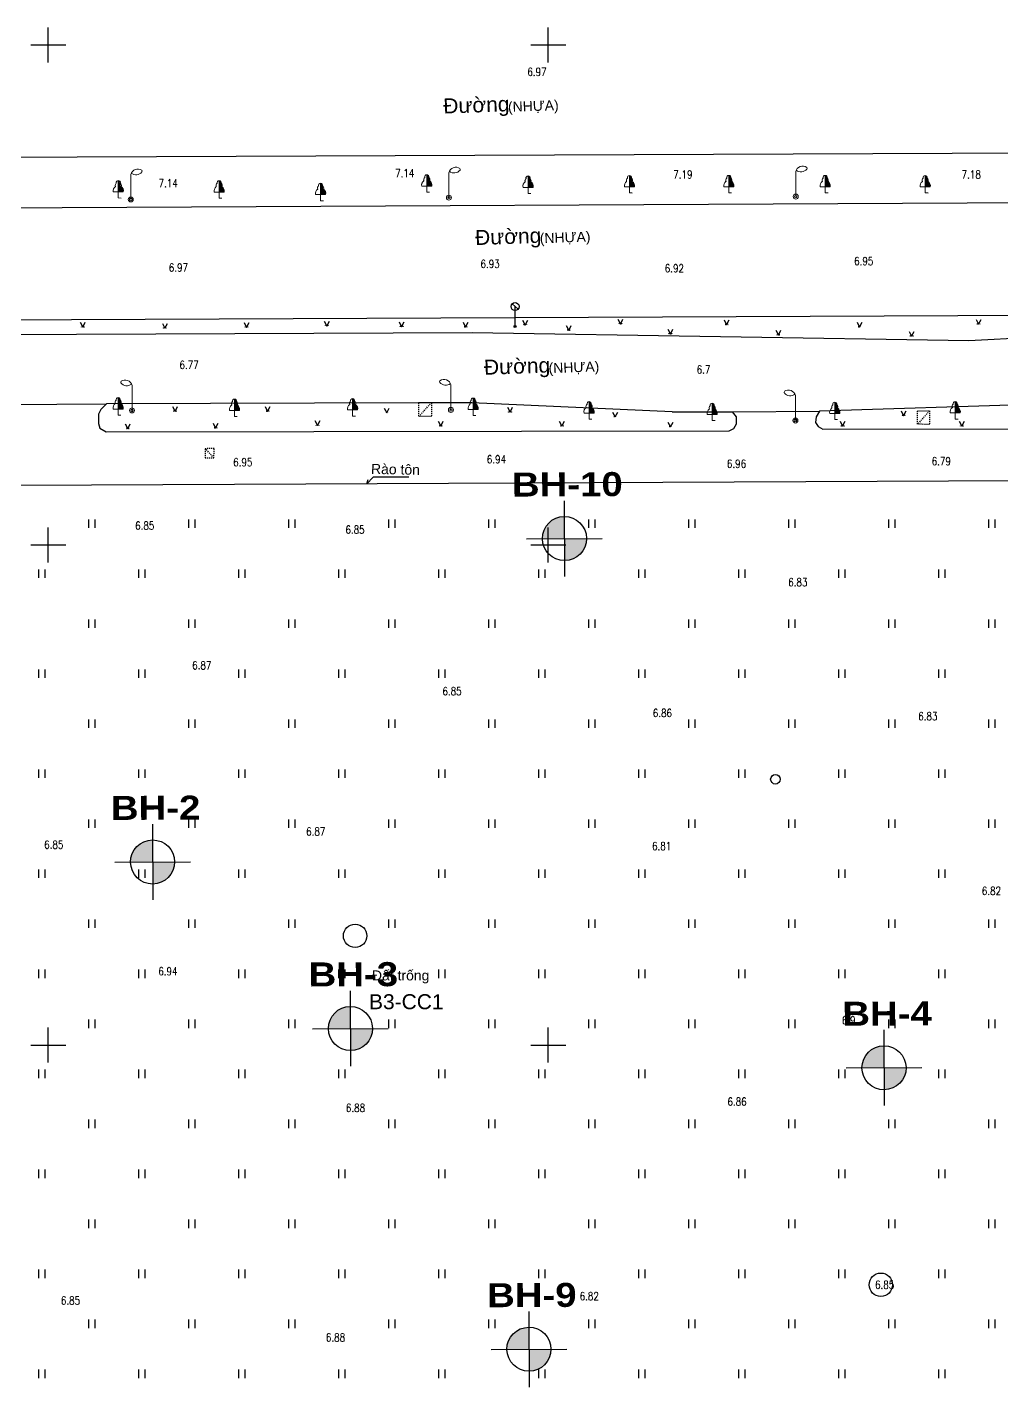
# Model space of a CAD drawing. Header units: millimetres. Extents: x 581430 to 583682, y 2329840 to 2330113.
# Drawn here: x 583435.6 to 583533, y 2329964.9 to 2330101.7 of the extents above; entities that cross this region are included whole.
import ezdxf
from ezdxf.enums import TextEntityAlignment as Align
from ezdxf.xclip import XClip

# ---------------------------------------------------------------- set-up
doc = ezdxf.new("R2010")
doc.units = ezdxf.units.MM
doc.header["$LTSCALE"] = 0.001
doc.header["$MEASUREMENT"] = 0
doc.header["$XCLIPFRAME"] = 0
doc.linetypes.add('NETNHA500', pattern=[0.75, 0.5, -0.25])
for name, color, linetype in [('CHUGIAI', 250, 'Continuous'), ('Existing map', 250, 'Continuous'), ('Red line', 1, 'Continuous'), ('TOA DO', 7, 'Continuous'), ('새 블$0$_A-DIM', 7, 'Continuous'), ('새 블$0$boring point', 2, 'Continuous')]:
    doc.layers.add(name, color=color, linetype=linetype)
doc.layers.add('KYHIEU', color=250, linetype='Continuous', lineweight=0)
doc.styles.add('CHU', font='', dxfattribs={"height": 1.5})
doc.styles.add('CLD', font='', dxfattribs={"height": 1})
doc.styles.add('DC', font='romans.shx', dxfattribs={"width": 0.8, "height": 0.8})
doc.styles.add('새 블$0$arial black', font='')
doc.styles.get('CHU').set_extended_font_data('.VnArial')
doc.styles.get('CLD').set_extended_font_data('.VnArialH')
doc.styles.get('새 블$0$arial black').set_extended_font_data('Arial Black')

# ---------------------------------------------------------------- blocks, each defined once
blk = doc.blocks.new('CAYLR')
at = {"layer": 'KYHIEU'}
for points in [[(0, 1.75, 0.497303), (-0.198201, 1.488681, 0.339551), (-0.284941, 1.163565, 0.289175), (-0.5, 0.602359)], [(0, 1.75, -0.497303), (0.198201, 1.488681, -0.339551), (0.284941, 1.163565, -0.289175), (0.5, 0.602359)]]:
    blk.add_lwpolyline(points, format="xyb", dxfattribs=at)
for points in [[(0, 0), (0, 1.75)], [(0.1, 0.602359), (0.1, 1.724173)], [(0.2, 0.602359), (0.2, 1.487287)], [(-0.5, 0.602359), (0.5, 0.602359)], [(0, 0), (0.280275, -0.001587)], [(0.3, 0.602359), (0.3, 1.151908)], [(0.4, 0.602359), (0.4, 1.04811)], [(0.5, 0.602359), (0.5, 0.822811)]]:
    blk.add_lwpolyline(points, dxfattribs=at)
blk = doc.blocks.new('DEN-P')
at = {"layer": 'KYHIEU'}
for points in [[(1.1, 2.92, 0.523652), (0, 2.5, 0.549376)], [(0.05, 2.64, 0.420531), (1.11, 2.75, 0.572241)]]:
    blk.add_lwpolyline(points, format="xyb", dxfattribs=at)
blk.add_lwpolyline([(0, 0), (0, 2.5)], dxfattribs=at)
for radius in [0.25, 0.125]:
    blk.add_circle((0, 0), radius, dxfattribs=at)
blk.add_arc((0.95, 2.82), 0.178, 338.0896, 33.4085, dxfattribs=at)
blk = doc.blocks.new('DEN-T')
at = {"layer": 'KYHIEU'}
for points in [[(-0.05, 2.64, -0.420531), (-1.11, 2.75, -0.572241)], [(-1.1, 2.92, -0.523652), (0, 2.5, -0.549376)]]:
    blk.add_lwpolyline(points, format="xyb", dxfattribs=at)
blk.add_lwpolyline([(0, 0), (0, 2.5)], dxfattribs=at)
for radius in [0.25, 0.125]:
    blk.add_circle((0, 0), radius, dxfattribs=at)
blk.add_arc((-0.95, 2.82), 0.178, 146.5915, 201.9104, dxfattribs=at)
blk = doc.blocks.new('BB')
at = {"layer": 'CHUGIAI'}
for p, q in [((-0.29, 2.28), (0.31, 1.75)), ((0, 0), (0, 2))]:
    blk.add_line(p, q, dxfattribs=at)
for centre, radius in [((0, 2), 0.4), ((0, 0), 0.1)]:
    blk.add_circle(centre, radius, dxfattribs=at)
blk = doc.blocks.new('CAYLR-flat-30')
at = {"layer": 'KYHIEU'}
for points in [[(0, 1.75, 0.497303), (-0.2, 1.49, 0.339551), (-0.28, 1.16, 0.289175), (-0.5, 0.6)], [(0, 1.75, -0.497303), (0.2, 1.49, -0.339551), (0.28, 1.16, -0.289175), (0.5, 0.6)]]:
    blk.add_lwpolyline(points, format="xyb", dxfattribs=at)
for points in [[(0, 0), (0, 1.75)], [(0.1, 0.6), (0.1, 1.72)], [(0.2, 0.6), (0.2, 1.49)], [(-0.5, 0.6), (0.5, 0.6)], [(0, 0), (0.28, 0)], [(0.3, 0.6), (0.3, 1.15)], [(0.4, 0.6), (0.4, 1.05)], [(0.5, 0.6), (0.5, 0.82)]]:
    blk.add_lwpolyline(points, dxfattribs=at)
blk = doc.blocks.new('CAYLR-flat-31')
at = {"layer": 'KYHIEU'}
for points in [[(0, 1.75, 0.497303), (-0.2, 1.49, 0.339551), (-0.28, 1.16, 0.289175), (-0.5, 0.6)], [(0, 1.75, -0.497303), (0.2, 1.49, -0.339551), (0.28, 1.16, -0.289175), (0.5, 0.6)]]:
    blk.add_lwpolyline(points, format="xyb", dxfattribs=at)
for points in [[(0, 0), (0, 1.75)], [(0.1, 0.6), (0.1, 1.72)], [(0.2, 0.6), (0.2, 1.49)], [(-0.5, 0.6), (0.5, 0.6)], [(0, 0), (0.28, 0)], [(0.3, 0.6), (0.3, 1.15)], [(0.4, 0.6), (0.4, 1.05)], [(0.5, 0.6), (0.5, 0.82)]]:
    blk.add_lwpolyline(points, dxfattribs=at)
blk = doc.blocks.new('CAYLR-flat-32')
at = {"layer": 'KYHIEU'}
for points in [[(0, 1.75, 0.497303), (-0.2, 1.49, 0.339551), (-0.28, 1.16, 0.289175), (-0.5, 0.6)], [(0, 1.75, -0.497303), (0.2, 1.49, -0.339551), (0.28, 1.16, -0.289175), (0.5, 0.6)]]:
    blk.add_lwpolyline(points, format="xyb", dxfattribs=at)
for points in [[(0, 0), (0, 1.75)], [(0.1, 0.6), (0.1, 1.72)], [(0.2, 0.6), (0.2, 1.49)], [(-0.5, 0.6), (0.5, 0.6)], [(0, 0), (0.28, 0)], [(0.3, 0.6), (0.3, 1.15)], [(0.4, 0.6), (0.4, 1.05)], [(0.5, 0.6), (0.5, 0.82)]]:
    blk.add_lwpolyline(points, dxfattribs=at)
blk = doc.blocks.new('CAYLR-flat-33')
at = {"layer": 'KYHIEU'}
for points in [[(0, 1.75, 0.497303), (-0.2, 1.49, 0.339551), (-0.28, 1.16, 0.289175), (-0.5, 0.6)], [(0, 1.75, -0.497303), (0.2, 1.49, -0.339551), (0.28, 1.16, -0.289175), (0.5, 0.6)]]:
    blk.add_lwpolyline(points, format="xyb", dxfattribs=at)
for points in [[(0, 0), (0, 1.75)], [(0.1, 0.6), (0.1, 1.72)], [(0.2, 0.6), (0.2, 1.49)], [(-0.5, 0.6), (0.5, 0.6)], [(0, 0), (0.28, 0)], [(0.3, 0.6), (0.3, 1.15)], [(0.4, 0.6), (0.4, 1.05)], [(0.5, 0.6), (0.5, 0.82)]]:
    blk.add_lwpolyline(points, dxfattribs=at)
blk = doc.blocks.new('CAYLR-flat-34')
at = {"layer": 'KYHIEU'}
for points in [[(0, 1.75, 0.497303), (-0.2, 1.49, 0.339551), (-0.28, 1.16, 0.289175), (-0.5, 0.6)], [(0, 1.75, -0.497303), (0.2, 1.49, -0.339551), (0.28, 1.16, -0.289175), (0.5, 0.6)]]:
    blk.add_lwpolyline(points, format="xyb", dxfattribs=at)
for points in [[(0, 0), (0, 1.75)], [(0.1, 0.6), (0.1, 1.72)], [(0.2, 0.6), (0.2, 1.49)], [(-0.5, 0.6), (0.5, 0.6)], [(0, 0), (0.28, 0)], [(0.3, 0.6), (0.3, 1.15)], [(0.4, 0.6), (0.4, 1.05)], [(0.5, 0.6), (0.5, 0.82)]]:
    blk.add_lwpolyline(points, dxfattribs=at)
blk = doc.blocks.new('CAYLR-flat-35')
at = {"layer": 'KYHIEU'}
for points in [[(0, 1.75, 0.497303), (-0.2, 1.49, 0.339551), (-0.28, 1.16, 0.289175), (-0.5, 0.6)], [(0, 1.75, -0.497303), (0.2, 1.49, -0.339551), (0.28, 1.16, -0.289175), (0.5, 0.6)]]:
    blk.add_lwpolyline(points, format="xyb", dxfattribs=at)
for points in [[(0, 0), (0, 1.75)], [(0.1, 0.6), (0.1, 1.72)], [(0.2, 0.6), (0.2, 1.49)], [(-0.5, 0.6), (0.5, 0.6)], [(0, 0), (0.28, 0)], [(0.3, 0.6), (0.3, 1.15)], [(0.4, 0.6), (0.4, 1.05)], [(0.5, 0.6), (0.5, 0.82)]]:
    blk.add_lwpolyline(points, dxfattribs=at)
blk = doc.blocks.new('BB-flat-9')
at = {"layer": 'CHUGIAI'}
for p, q in [((-0.29, 2.28), (0.31, 1.75)), ((0, 0), (0, 2))]:
    blk.add_line(p, q, dxfattribs=at)
for centre, radius in [((0, 2), 0.4), ((0, 0), 0.1)]:
    blk.add_circle(centre, radius, dxfattribs=at)
blk = doc.blocks.new('DEN-T-flat-18')
at = {"layer": 'KYHIEU'}
for points in [[(-0.05, 2.64, -0.420531), (-1.11, 2.75, -0.572241)], [(-1.1, 2.92, -0.523652), (0, 2.5, -0.549376)]]:
    blk.add_lwpolyline(points, format="xyb", dxfattribs=at)
blk.add_lwpolyline([(0, 0), (0, 2.5)], dxfattribs=at)
for radius in [0.25, 0.125]:
    blk.add_circle((0, 0), radius, dxfattribs=at)
blk.add_arc((-0.95, 2.82), 0.178, 146.5915, 201.9104, dxfattribs=at)
blk = doc.blocks.new('DEN-T-flat-19')
at = {"layer": 'KYHIEU'}
for points in [[(-0.05, 2.64, -0.420531), (-1.11, 2.75, -0.572241)], [(-1.1, 2.92, -0.523652), (0, 2.5, -0.549376)]]:
    blk.add_lwpolyline(points, format="xyb", dxfattribs=at)
blk.add_lwpolyline([(0, 0), (0, 2.5)], dxfattribs=at)
for radius in [0.25, 0.125]:
    blk.add_circle((0, 0), radius, dxfattribs=at)
blk.add_arc((-0.95, 2.82), 0.178, 146.5915, 201.9104, dxfattribs=at)
blk = doc.blocks.new('DEN-T-flat-20')
at = {"layer": 'KYHIEU'}
for points in [[(-0.05, 2.64, -0.420531), (-1.11, 2.75, -0.572241)], [(-1.1, 2.92, -0.523652), (0, 2.5, -0.549376)]]:
    blk.add_lwpolyline(points, format="xyb", dxfattribs=at)
blk.add_lwpolyline([(0, 0), (0, 2.5)], dxfattribs=at)
for radius in [0.25, 0.125]:
    blk.add_circle((0, 0), radius, dxfattribs=at)
blk.add_arc((-0.95, 2.82), 0.178, 146.5915, 201.9104, dxfattribs=at)
blk = doc.blocks.new('DEN-P-flat-34')
at = {"layer": 'KYHIEU'}
for points in [[(1.1, 2.92, 0.523652), (0, 2.5, 0.549376)], [(0.05, 2.64, 0.420531), (1.11, 2.75, 0.572241)]]:
    blk.add_lwpolyline(points, format="xyb", dxfattribs=at)
blk.add_lwpolyline([(0, 0), (0, 2.5)], dxfattribs=at)
for radius in [0.25, 0.125]:
    blk.add_circle((0, 0), radius, dxfattribs=at)
blk.add_arc((0.95, 2.82), 0.178, 338.0896, 33.4085, dxfattribs=at)
blk = doc.blocks.new('DEN-P-flat-35')
at = {"layer": 'KYHIEU'}
for points in [[(1.1, 2.92, 0.523652), (0, 2.5, 0.549376)], [(0.05, 2.64, 0.420531), (1.11, 2.75, 0.572241)]]:
    blk.add_lwpolyline(points, format="xyb", dxfattribs=at)
blk.add_lwpolyline([(0, 0), (0, 2.5)], dxfattribs=at)
for radius in [0.25, 0.125]:
    blk.add_circle((0, 0), radius, dxfattribs=at)
blk.add_arc((0.95, 2.82), 0.178, 338.0896, 33.4085, dxfattribs=at)
blk = doc.blocks.new('DEN-P-flat-36')
at = {"layer": 'KYHIEU'}
for points in [[(1.1, 2.92, 0.523652), (0, 2.5, 0.549376)], [(0.05, 2.64, 0.420531), (1.11, 2.75, 0.572241)]]:
    blk.add_lwpolyline(points, format="xyb", dxfattribs=at)
blk.add_lwpolyline([(0, 0), (0, 2.5)], dxfattribs=at)
for radius in [0.25, 0.125]:
    blk.add_circle((0, 0), radius, dxfattribs=at)
blk.add_arc((0.95, 2.82), 0.178, 338.0896, 33.4085, dxfattribs=at)
blk = doc.blocks.new('Existing map')
at = {"layer": 'Existing map'}
h = blk.add_hatch(color=256, dxfattribs=at)
h.paths.add_polyline_path([(-191.37, -15.65, 1), (-191.4, -15.65, 1)])
h.paths.add_polyline_path([(-191.63, -15.65, 1), (-191.65, -15.65, 1)])
h = blk.add_hatch(color=256, dxfattribs=at)
h.paths.add_polyline_path([(-183.16, -15.75, 1), (-183.18, -15.75, 1)])
h.paths.add_polyline_path([(-183.42, -15.75, 1), (-183.44, -15.75, 1)])
h = blk.add_hatch(color=256, dxfattribs=at)
h.paths.add_polyline_path([(-175, -15.67, 1), (-175.02, -15.67, 1)])
h.paths.add_polyline_path([(-175.26, -15.67, 1), (-175.28, -15.67, 1)])
h = blk.add_hatch(color=256, dxfattribs=at)
h.paths.add_polyline_path([(-166.97, -15.53, 1), (-166.99, -15.53, 1)])
h.paths.add_polyline_path([(-167.22, -15.53, 1), (-167.25, -15.53, 1)])
h = blk.add_hatch(color=256, dxfattribs=at)
h.paths.add_polyline_path([(-159.49, -15.6, 1), (-159.51, -15.6, 1)])
h.paths.add_polyline_path([(-159.75, -15.6, 1), (-159.77, -15.6, 1)])
h = blk.add_hatch(color=256, dxfattribs=at)
h.paths.add_polyline_path([(-153.09, -15.64, 1), (-153.11, -15.64, 1)])
h.paths.add_polyline_path([(-153.34, -15.64, 1), (-153.37, -15.64, 1)])
h = blk.add_hatch(color=256, dxfattribs=at)
h.paths.add_polyline_path([(-147.13, -15.43, 1), (-147.15, -15.43, 1)])
h.paths.add_polyline_path([(-147.39, -15.43, 1), (-147.41, -15.43, 1)])
h = blk.add_hatch(color=256, dxfattribs=at)
h.paths.add_polyline_path([(-142.78, -15.98, 1), (-142.8, -15.98, 1)])
h.paths.add_polyline_path([(-143.04, -15.98, 1), (-143.06, -15.98, 1)])
h = blk.add_hatch(color=256, dxfattribs=at)
h.paths.add_polyline_path([(-137.61, -15.33, 1), (-137.64, -15.33, 1)])
h.paths.add_polyline_path([(-137.87, -15.33, 1), (-137.89, -15.33, 1)])
h = blk.add_hatch(color=256, dxfattribs=at)
h.paths.add_polyline_path([(-132.62, -16.33, 1), (-132.64, -16.33, 1)])
h.paths.add_polyline_path([(-132.88, -16.33, 1), (-132.9, -16.33, 1)])
h = blk.add_hatch(color=256, dxfattribs=at)
h.paths.add_polyline_path([(-126.99, -15.41, 1), (-127.01, -15.41, 1)])
h.paths.add_polyline_path([(-127.25, -15.41, 1), (-127.27, -15.41, 1)])
h = blk.add_hatch(color=256, dxfattribs=at)
h.paths.add_polyline_path([(-113.7, -15.64, 1), (-113.72, -15.64, 1)])
h.paths.add_polyline_path([(-113.95, -15.64, 1), (-113.98, -15.64, 1)])
h = blk.add_hatch(color=256, dxfattribs=at)
h.paths.add_polyline_path([(-101.8, -15.36, 1), (-101.82, -15.36, 1)])
h.paths.add_polyline_path([(-102.06, -15.36, 1), (-102.08, -15.36, 1)])
h = blk.add_hatch(color=256, dxfattribs=at)
h.paths.add_polyline_path([(-121.82, -16.44, 1), (-121.84, -16.44, 1)])
h.paths.add_polyline_path([(-122.08, -16.44, 1), (-122.1, -16.44, 1)])
h = blk.add_hatch(color=256, dxfattribs=at)
h.paths.add_polyline_path([(-108.49, -16.56, 1), (-108.51, -16.56, 1)])
h.paths.add_polyline_path([(-108.75, -16.56, 1), (-108.77, -16.56, 1)])
h = blk.add_hatch(color=256, dxfattribs=at)
h.paths.add_polyline_path([(-182.15, -24.08, 1), (-182.17, -24.08, 1)])
h.paths.add_polyline_path([(-182.41, -24.08, 1), (-182.43, -24.08, 1)])
h = blk.add_hatch(color=256, dxfattribs=at)
h.paths.add_polyline_path([(-172.89, -24.08, 1), (-172.92, -24.08, 1)])
h.paths.add_polyline_path([(-173.15, -24.08, 1), (-173.17, -24.08, 1)])
h = blk.add_hatch(color=256, dxfattribs=at)
h.paths.add_polyline_path([(-160.97, -24.21, 1), (-160.99, -24.21, 1)])
h.paths.add_polyline_path([(-161.23, -24.21, 1), (-161.25, -24.21, 1)])
h = blk.add_hatch(color=256, dxfattribs=at)
h.paths.add_polyline_path([(-148.65, -24.15, 1), (-148.67, -24.15, 1)])
h.paths.add_polyline_path([(-148.91, -24.15, 1), (-148.93, -24.15, 1)])
h = blk.add_hatch(color=256, dxfattribs=at)
h.paths.add_polyline_path([(-138.13, -24.61, 1), (-138.15, -24.61, 1)])
h.paths.add_polyline_path([(-138.39, -24.61, 1), (-138.41, -24.61, 1)])
h = blk.add_hatch(color=256, dxfattribs=at)
h.paths.add_polyline_path([(-109.29, -24.5, 1), (-109.31, -24.5, 1)])
h.paths.add_polyline_path([(-109.55, -24.5, 1), (-109.57, -24.5, 1)])
h = blk.add_hatch(color=256, dxfattribs=at)
h.paths.add_polyline_path([(-186.88, -25.81, 1), (-186.9, -25.81, 1)])
h.paths.add_polyline_path([(-187.14, -25.81, 1), (-187.16, -25.81, 1)])
h = blk.add_hatch(color=256, dxfattribs=at)
h.paths.add_polyline_path([(-178.09, -25.74, 1), (-178.11, -25.74, 1)])
h.paths.add_polyline_path([(-178.35, -25.74, 1), (-178.37, -25.74, 1)])
h = blk.add_hatch(color=256, dxfattribs=at)
h.paths.add_polyline_path([(-167.9, -25.48, 1), (-167.92, -25.48, 1)])
h.paths.add_polyline_path([(-168.16, -25.48, 1), (-168.18, -25.48, 1)])
h = blk.add_hatch(color=256, dxfattribs=at)
h.paths.add_polyline_path([(-155.58, -25.54, 1), (-155.6, -25.54, 1)])
h.paths.add_polyline_path([(-155.84, -25.54, 1), (-155.86, -25.54, 1)])
h = blk.add_hatch(color=256, dxfattribs=at)
h.paths.add_polyline_path([(-143.46, -25.54, 1), (-143.48, -25.54, 1)])
h.paths.add_polyline_path([(-143.72, -25.54, 1), (-143.74, -25.54, 1)])
h = blk.add_hatch(color=256, dxfattribs=at)
h.paths.add_polyline_path([(-132.6, -25.61, 1), (-132.62, -25.61, 1)])
h.paths.add_polyline_path([(-132.86, -25.61, 1), (-132.88, -25.61, 1)])
h = blk.add_hatch(color=256, dxfattribs=at)
h.paths.add_polyline_path([(-115.39, -25.55, 1), (-115.42, -25.55, 1)])
h.paths.add_polyline_path([(-115.65, -25.55, 1), (-115.67, -25.55, 1)])
h = blk.add_hatch(color=256, dxfattribs=at)
h.paths.add_polyline_path([(-103.48, -25.55, 1), (-103.5, -25.55, 1)])
h.paths.add_polyline_path([(-103.74, -25.55, 1), (-103.76, -25.55, 1)])
for p, q in [((-194.97, 10.8), (-194.97, 14.3)), ((-144.97, 10.8), (-144.97, 14.3)), ((-196.72, 12.55), (-193.22, 12.55)), ((-146.72, 12.55), (-143.22, 12.55)), ((-49.18, 1.9), (-294.97, 0.91)), ((-294.97, -4.25), (-49.18, -2.98)), ((-259.56, -15.19), (-66.59, -14.34)), ((-147.53, -14.98), (-147.27, -15.46)), ((-147.27, -15.46), (-147.02, -14.98)), ((-138.01, -14.88), (-137.75, -15.36)), ((-137.75, -15.36), (-137.5, -14.88)), ((-127.39, -14.95), (-127.13, -15.44)), ((-127.13, -15.44), (-126.87, -14.95)), ((-102.19, -14.9), (-101.94, -15.39)), ((-101.94, -15.39), (-101.68, -14.9)), ((-152.56, -16.23), (-259.58, -16.74)), ((-191.77, -15.19), (-191.51, -15.68)), ((-191.51, -15.68), (-191.26, -15.19)), ((-183.55, -15.3), (-183.3, -15.78)), ((-183.3, -15.78), (-183.04, -15.3)), ((-175.39, -15.22), (-175.14, -15.7)), ((-175.14, -15.7), (-174.88, -15.22)), ((-167.36, -15.08), (-167.11, -15.56)), ((-167.11, -15.56), (-166.85, -15.08)), ((-159.89, -15.15), (-159.63, -15.63)), ((-159.63, -15.63), (-159.38, -15.15)), ((-153.48, -15.19), (-153.23, -15.67)), ((-153.23, -15.67), (-152.97, -15.19)), ((-102.91, -17.03), (-152.56, -16.23)), ((-143.18, -15.52), (-142.92, -16.01)), ((-142.92, -16.01), (-142.67, -15.52)), ((-133.02, -15.88), (-132.76, -16.36)), ((-132.76, -16.36), (-132.51, -15.88)), ((-122.22, -15.98), (-121.96, -16.47)), ((-121.96, -16.47), (-121.7, -15.98)), ((-114.09, -15.19), (-113.84, -15.67)), ((-113.84, -15.67), (-113.58, -15.19)), ((-108.89, -16.1), (-108.63, -16.59)), ((-108.63, -16.59), (-108.37, -16.1)), ((-83.42, -16.02), (-102.91, -17.03)), ((-157.95, -23.23), (-189.14, -23.34)), ((-156.66, -23.23), (-157.95, -23.23)), ((-152.61, -23.23), (-156.66, -23.23)), ((-132.57, -24.13), (-152.61, -23.23)), ((-83.37, -22.97), (-117.83, -24.09)), ((-199.08, -23.4), (-189.14, -23.34)), ((-189.71, -23.91), (-189.93, -24.37)), ((-189.93, -24.37), (-189.93, -25.31)), ((-189.14, -23.34), (-189.71, -23.91)), ((-182.55, -23.62), (-182.29, -24.11)), ((-182.29, -24.11), (-182.03, -23.62)), ((-173.29, -23.62), (-173.03, -24.11)), ((-173.03, -24.11), (-172.78, -23.62)), ((-161.37, -23.76), (-161.11, -24.24)), ((-161.11, -24.24), (-160.86, -23.76)), ((-149.05, -23.69), (-148.79, -24.18)), ((-148.79, -24.18), (-148.53, -23.69)), ((-138.53, -24.16), (-138.27, -24.64)), ((-138.27, -24.64), (-138.01, -24.16)), ((-132.57, -24.15), (-126.56, -24.13)), ((-126.56, -24.13), (-117.83, -24.09)), ((-126.15, -24.64), (-126.56, -24.13)), ((-117.83, -24.09), (-118.18, -24.65)), ((-109.69, -24.05), (-109.43, -24.53)), ((-109.43, -24.53), (-109.17, -24.05)), ((-189.93, -25.31), (-189.8, -25.77)), ((-189.8, -25.77), (-189.16, -26.15)), ((-187.28, -25.35), (-187.02, -25.84)), ((-187.02, -25.84), (-186.76, -25.35)), ((-178.49, -25.29), (-178.23, -25.77)), ((-178.23, -25.77), (-177.97, -25.29)), ((-168.3, -25.02), (-168.04, -25.51)), ((-168.04, -25.51), (-167.78, -25.02)), ((-155.98, -25.09), (-155.72, -25.57)), ((-155.72, -25.57), (-155.46, -25.09)), ((-143.86, -25.09), (-143.6, -25.57)), ((-143.6, -25.57), (-143.34, -25.09)), ((-133, -25.16), (-132.74, -25.64)), ((-132.74, -25.64), (-132.48, -25.16)), ((-126.88, -26.05), (-126.4, -25.8)), ((-126.4, -25.8), (-126.16, -25.34)), ((-126.4, -25.8), (-126.4, -25.8)), ((-126.16, -25.34), (-126.15, -24.64)), ((-118.18, -24.65), (-118.24, -25.22)), ((-118.24, -25.22), (-117.97, -25.62)), ((-117.97, -25.62), (-117.52, -25.89)), ((-117.52, -25.89), (-68.32, -25.76)), ((-115.79, -25.09), (-115.53, -25.58)), ((-115.53, -25.58), (-115.28, -25.09)), ((-103.88, -25.09), (-103.62, -25.58)), ((-103.62, -25.58), (-103.36, -25.09)), ((-189.16, -26.15), (-126.88, -26.05)), ((-162.48, -30.69), (-163.1, -31.35)), ((-163.1, -31.35), (-162.97, -30.9)), ((-158.9, -30.69), (-162.48, -30.69)), ((-190.95, -34.9), (-190.95, -35.75)), ((-190.3, -34.9), (-190.3, -35.75)), ((-180.95, -34.9), (-180.95, -35.75)), ((-180.3, -34.9), (-180.3, -35.75)), ((-170.95, -34.9), (-170.95, -35.75)), ((-170.3, -34.9), (-170.3, -35.75)), ((-160.95, -34.9), (-160.95, -35.75)), ((-160.3, -34.9), (-160.3, -35.75)), ((-150.95, -34.9), (-150.95, -35.75)), ((-150.3, -34.9), (-150.3, -35.75)), ((-140.95, -34.9), (-140.95, -35.75)), ((-140.3, -34.9), (-140.3, -35.75)), ((-130.95, -34.9), (-130.95, -35.75)), ((-130.3, -34.9), (-130.3, -35.75)), ((-120.95, -34.9), (-120.95, -35.75)), ((-120.3, -34.9), (-120.3, -35.75)), ((-110.95, -34.9), (-110.95, -35.75)), ((-110.3, -34.9), (-110.3, -35.75)), ((-100.95, -34.9), (-100.95, -35.75)), ((-100.3, -34.9), (-100.3, -35.75)), ((-194.97, -39.2), (-194.97, -35.7)), ((-144.97, -39.2), (-144.97, -35.7)), ((-196.72, -37.45), (-193.22, -37.45)), ((-146.72, -37.45), (-143.22, -37.45)), ((-195.95, -39.9), (-195.95, -40.75)), ((-195.3, -39.9), (-195.3, -40.75)), ((-185.95, -39.9), (-185.95, -40.75)), ((-185.3, -39.9), (-185.3, -40.75)), ((-175.95, -39.9), (-175.95, -40.75)), ((-175.3, -39.9), (-175.3, -40.75)), ((-165.95, -39.9), (-165.95, -40.75)), ((-165.3, -39.9), (-165.3, -40.75)), ((-155.95, -39.9), (-155.95, -40.75)), ((-155.3, -39.9), (-155.3, -40.75)), ((-145.95, -39.9), (-145.95, -40.75)), ((-145.3, -39.9), (-145.3, -40.75)), ((-135.95, -39.9), (-135.95, -40.75)), ((-135.3, -39.9), (-135.3, -40.75)), ((-125.95, -39.9), (-125.95, -40.75)), ((-125.3, -39.9), (-125.3, -40.75)), ((-115.95, -39.9), (-115.95, -40.75)), ((-115.3, -39.9), (-115.3, -40.75)), ((-105.95, -39.9), (-105.95, -40.75)), ((-105.3, -39.9), (-105.3, -40.75)), ((-190.95, -44.9), (-190.95, -45.75)), ((-190.3, -44.9), (-190.3, -45.75)), ((-180.95, -44.9), (-180.95, -45.75)), ((-180.3, -44.9), (-180.3, -45.75)), ((-170.95, -44.9), (-170.95, -45.75)), ((-170.3, -44.9), (-170.3, -45.75)), ((-160.95, -44.9), (-160.95, -45.75)), ((-160.3, -44.9), (-160.3, -45.75)), ((-150.95, -44.9), (-150.95, -45.75)), ((-150.3, -44.9), (-150.3, -45.75)), ((-140.95, -44.9), (-140.95, -45.75)), ((-140.3, -44.9), (-140.3, -45.75)), ((-130.95, -44.9), (-130.95, -45.75)), ((-130.3, -44.9), (-130.3, -45.75)), ((-120.95, -44.9), (-120.95, -45.75)), ((-120.3, -44.9), (-120.3, -45.75)), ((-110.95, -44.9), (-110.95, -45.75)), ((-110.3, -44.9), (-110.3, -45.75)), ((-100.95, -44.9), (-100.95, -45.75)), ((-100.3, -44.9), (-100.3, -45.75)), ((-195.95, -49.9), (-195.95, -50.75)), ((-195.3, -49.9), (-195.3, -50.75)), ((-185.95, -49.9), (-185.95, -50.75)), ((-185.3, -49.9), (-185.3, -50.75)), ((-175.95, -49.9), (-175.95, -50.75)), ((-175.3, -49.9), (-175.3, -50.75)), ((-165.95, -49.9), (-165.95, -50.75)), ((-165.3, -49.9), (-165.3, -50.75)), ((-155.95, -49.9), (-155.95, -50.75)), ((-155.3, -49.9), (-155.3, -50.75)), ((-145.95, -49.9), (-145.95, -50.75)), ((-145.3, -49.9), (-145.3, -50.75)), ((-135.95, -49.9), (-135.95, -50.75)), ((-135.3, -49.9), (-135.3, -50.75)), ((-125.95, -49.9), (-125.95, -50.75)), ((-125.3, -49.9), (-125.3, -50.75)), ((-115.95, -49.9), (-115.95, -50.75)), ((-115.3, -49.9), (-115.3, -50.75)), ((-105.95, -49.9), (-105.95, -50.75)), ((-105.3, -49.9), (-105.3, -50.75)), ((-190.95, -54.9), (-190.95, -55.75)), ((-190.3, -54.9), (-190.3, -55.75)), ((-180.95, -54.9), (-180.95, -55.75)), ((-180.3, -54.9), (-180.3, -55.75)), ((-170.95, -54.9), (-170.95, -55.75)), ((-170.3, -54.9), (-170.3, -55.75)), ((-160.95, -54.9), (-160.95, -55.75)), ((-160.3, -54.9), (-160.3, -55.75)), ((-150.95, -54.9), (-150.95, -55.75)), ((-150.3, -54.9), (-150.3, -55.75)), ((-140.95, -54.9), (-140.95, -55.75)), ((-140.3, -54.9), (-140.3, -55.75)), ((-130.95, -54.9), (-130.95, -55.75)), ((-130.3, -54.9), (-130.3, -55.75)), ((-120.95, -54.9), (-120.95, -55.75)), ((-120.3, -54.9), (-120.3, -55.75)), ((-110.95, -54.9), (-110.95, -55.75)), ((-110.3, -54.9), (-110.3, -55.75)), ((-100.95, -54.9), (-100.95, -55.75)), ((-100.3, -54.9), (-100.3, -55.75)), ((-195.95, -59.9), (-195.95, -60.75)), ((-195.3, -59.9), (-195.3, -60.75)), ((-185.95, -59.9), (-185.95, -60.75)), ((-185.3, -59.9), (-185.3, -60.75)), ((-175.95, -59.9), (-175.95, -60.75)), ((-175.3, -59.9), (-175.3, -60.75)), ((-165.95, -59.9), (-165.95, -60.75)), ((-165.3, -59.9), (-165.3, -60.75)), ((-155.95, -59.9), (-155.95, -60.75)), ((-155.3, -59.9), (-155.3, -60.75)), ((-145.95, -59.9), (-145.95, -60.75)), ((-145.3, -59.9), (-145.3, -60.75)), ((-135.95, -59.9), (-135.95, -60.75)), ((-135.3, -59.9), (-135.3, -60.75)), ((-125.95, -59.9), (-125.95, -60.75)), ((-125.3, -59.9), (-125.3, -60.75)), ((-115.95, -59.9), (-115.95, -60.75)), ((-115.3, -59.9), (-115.3, -60.75)), ((-105.95, -59.9), (-105.95, -60.75)), ((-105.3, -59.9), (-105.3, -60.75)), ((-190.95, -64.9), (-190.95, -65.75)), ((-190.3, -64.9), (-190.3, -65.75)), ((-180.95, -64.9), (-180.95, -65.75)), ((-180.3, -64.9), (-180.3, -65.75)), ((-170.95, -64.9), (-170.95, -65.75)), ((-170.3, -64.9), (-170.3, -65.75)), ((-160.95, -64.9), (-160.95, -65.75)), ((-160.3, -64.9), (-160.3, -65.75)), ((-150.95, -64.9), (-150.95, -65.75)), ((-150.3, -64.9), (-150.3, -65.75)), ((-140.95, -64.9), (-140.95, -65.75)), ((-140.3, -64.9), (-140.3, -65.75)), ((-130.95, -64.9), (-130.95, -65.75)), ((-130.3, -64.9), (-130.3, -65.75)), ((-120.95, -64.9), (-120.95, -65.75)), ((-120.3, -64.9), (-120.3, -65.75)), ((-110.95, -64.9), (-110.95, -65.75)), ((-110.3, -64.9), (-110.3, -65.75)), ((-100.95, -64.9), (-100.95, -65.75)), ((-100.3, -64.9), (-100.3, -65.75)), ((-195.95, -69.9), (-195.95, -70.75)), ((-195.3, -69.9), (-195.3, -70.75)), ((-185.95, -69.9), (-185.95, -70.75)), ((-185.3, -69.9), (-185.3, -70.75)), ((-175.95, -69.9), (-175.95, -70.75)), ((-175.3, -69.9), (-175.3, -70.75)), ((-165.95, -69.9), (-165.95, -70.75)), ((-165.3, -69.9), (-165.3, -70.75)), ((-155.95, -69.9), (-155.95, -70.75)), ((-155.3, -69.9), (-155.3, -70.75)), ((-145.95, -69.9), (-145.95, -70.75)), ((-145.3, -69.9), (-145.3, -70.75)), ((-135.95, -69.9), (-135.95, -70.75)), ((-135.3, -69.9), (-135.3, -70.75)), ((-125.95, -69.9), (-125.95, -70.75)), ((-125.3, -69.9), (-125.3, -70.75)), ((-115.95, -69.9), (-115.95, -70.75)), ((-115.3, -69.9), (-115.3, -70.75)), ((-105.95, -69.9), (-105.95, -70.75)), ((-105.3, -69.9), (-105.3, -70.75)), ((-190.95, -74.9), (-190.95, -75.75)), ((-190.3, -74.9), (-190.3, -75.75)), ((-180.95, -74.9), (-180.95, -75.75)), ((-180.3, -74.9), (-180.3, -75.75)), ((-170.95, -74.9), (-170.95, -75.75)), ((-170.3, -74.9), (-170.3, -75.75)), ((-160.95, -74.9), (-160.95, -75.75)), ((-160.3, -74.9), (-160.3, -75.75)), ((-150.95, -74.9), (-150.95, -75.75)), ((-150.3, -74.9), (-150.3, -75.75)), ((-140.95, -74.9), (-140.95, -75.75)), ((-140.3, -74.9), (-140.3, -75.75)), ((-130.95, -74.9), (-130.95, -75.75)), ((-130.3, -74.9), (-130.3, -75.75)), ((-120.95, -74.9), (-120.95, -75.75)), ((-120.3, -74.9), (-120.3, -75.75)), ((-110.95, -74.9), (-110.95, -75.75)), ((-110.3, -74.9), (-110.3, -75.75)), ((-100.95, -74.9), (-100.95, -75.75)), ((-100.3, -74.9), (-100.3, -75.75)), ((-195.95, -79.9), (-195.95, -80.75)), ((-195.3, -79.9), (-195.3, -80.75)), ((-185.95, -79.9), (-185.95, -80.75)), ((-185.3, -79.9), (-185.3, -80.75)), ((-175.95, -79.9), (-175.95, -80.75)), ((-175.3, -79.9), (-175.3, -80.75)), ((-165.95, -79.9), (-165.95, -80.75)), ((-165.3, -79.9), (-165.3, -80.75)), ((-155.95, -79.9), (-155.95, -80.75)), ((-155.3, -79.9), (-155.3, -80.75)), ((-145.95, -79.9), (-145.95, -80.75)), ((-145.3, -79.9), (-145.3, -80.75)), ((-135.95, -79.9), (-135.95, -80.75)), ((-135.3, -79.9), (-135.3, -80.75)), ((-125.95, -79.9), (-125.95, -80.75)), ((-125.3, -79.9), (-125.3, -80.75)), ((-115.95, -79.9), (-115.95, -80.75)), ((-115.3, -79.9), (-115.3, -80.75)), ((-105.95, -79.9), (-105.95, -80.75)), ((-105.3, -79.9), (-105.3, -80.75)), ((-194.97, -89.2), (-194.97, -85.7)), ((-190.95, -84.9), (-190.95, -85.75)), ((-190.3, -84.9), (-190.3, -85.75)), ((-180.95, -84.9), (-180.95, -85.75)), ((-180.3, -84.9), (-180.3, -85.75)), ((-170.95, -84.9), (-170.95, -85.75)), ((-170.3, -84.9), (-170.3, -85.75)), ((-160.95, -84.9), (-160.95, -85.75)), ((-160.3, -84.9), (-160.3, -85.75)), ((-150.95, -84.9), (-150.95, -85.75)), ((-150.3, -84.9), (-150.3, -85.75)), ((-144.97, -89.2), (-144.97, -85.7)), ((-140.95, -84.9), (-140.95, -85.75)), ((-140.3, -84.9), (-140.3, -85.75)), ((-130.95, -84.9), (-130.95, -85.75)), ((-130.3, -84.9), (-130.3, -85.75)), ((-120.95, -84.9), (-120.95, -85.75)), ((-120.3, -84.9), (-120.3, -85.75)), ((-110.95, -84.9), (-110.95, -85.75)), ((-110.3, -84.9), (-110.3, -85.75)), ((-100.95, -84.9), (-100.95, -85.75)), ((-100.3, -84.9), (-100.3, -85.75)), ((-196.72, -87.45), (-193.22, -87.45)), ((-146.72, -87.45), (-143.22, -87.45)), ((-195.95, -89.9), (-195.95, -90.75)), ((-195.3, -89.9), (-195.3, -90.75)), ((-185.95, -89.9), (-185.95, -90.75)), ((-185.3, -89.9), (-185.3, -90.75)), ((-175.95, -89.9), (-175.95, -90.75)), ((-175.3, -89.9), (-175.3, -90.75)), ((-165.95, -89.9), (-165.95, -90.75)), ((-165.3, -89.9), (-165.3, -90.75)), ((-155.95, -89.9), (-155.95, -90.75)), ((-155.3, -89.9), (-155.3, -90.75)), ((-145.95, -89.9), (-145.95, -90.75)), ((-145.3, -89.9), (-145.3, -90.75)), ((-135.95, -89.9), (-135.95, -90.75)), ((-135.3, -89.9), (-135.3, -90.75)), ((-125.95, -89.9), (-125.95, -90.75)), ((-125.3, -89.9), (-125.3, -90.75)), ((-115.95, -89.9), (-115.95, -90.75)), ((-115.3, -89.9), (-115.3, -90.75)), ((-105.95, -89.9), (-105.95, -90.75)), ((-105.3, -89.9), (-105.3, -90.75)), ((-190.95, -94.9), (-190.95, -95.75)), ((-190.3, -94.9), (-190.3, -95.75)), ((-180.95, -94.9), (-180.95, -95.75)), ((-180.3, -94.9), (-180.3, -95.75)), ((-170.95, -94.9), (-170.95, -95.75)), ((-170.3, -94.9), (-170.3, -95.75)), ((-160.95, -94.9), (-160.95, -95.75)), ((-160.3, -94.9), (-160.3, -95.75)), ((-150.95, -94.9), (-150.95, -95.75)), ((-150.3, -94.9), (-150.3, -95.75)), ((-140.95, -94.9), (-140.95, -95.75)), ((-140.3, -94.9), (-140.3, -95.75)), ((-130.95, -94.9), (-130.95, -95.75)), ((-130.3, -94.9), (-130.3, -95.75)), ((-120.95, -94.9), (-120.95, -95.75)), ((-120.3, -94.9), (-120.3, -95.75)), ((-110.95, -94.9), (-110.95, -95.75)), ((-110.3, -94.9), (-110.3, -95.75)), ((-100.95, -94.9), (-100.95, -95.75)), ((-100.3, -94.9), (-100.3, -95.75)), ((-195.95, -99.9), (-195.95, -100.75)), ((-195.3, -99.9), (-195.3, -100.75)), ((-185.95, -99.9), (-185.95, -100.75)), ((-185.3, -99.9), (-185.3, -100.75)), ((-175.95, -99.9), (-175.95, -100.75)), ((-175.3, -99.9), (-175.3, -100.75)), ((-165.95, -99.9), (-165.95, -100.75)), ((-165.3, -99.9), (-165.3, -100.75)), ((-155.95, -99.9), (-155.95, -100.75)), ((-155.3, -99.9), (-155.3, -100.75)), ((-145.95, -99.9), (-145.95, -100.75)), ((-145.3, -99.9), (-145.3, -100.75)), ((-135.95, -99.9), (-135.95, -100.75)), ((-135.3, -99.9), (-135.3, -100.75)), ((-125.95, -99.9), (-125.95, -100.75)), ((-125.3, -99.9), (-125.3, -100.75)), ((-115.95, -99.9), (-115.95, -100.75)), ((-115.3, -99.9), (-115.3, -100.75)), ((-105.95, -99.9), (-105.95, -100.75)), ((-105.3, -99.9), (-105.3, -100.75)), ((-190.95, -104.9), (-190.95, -105.75)), ((-190.3, -104.9), (-190.3, -105.75)), ((-180.95, -104.9), (-180.95, -105.75)), ((-180.3, -104.9), (-180.3, -105.75)), ((-170.95, -104.9), (-170.95, -105.75)), ((-170.3, -104.9), (-170.3, -105.75)), ((-160.95, -104.9), (-160.95, -105.75)), ((-160.3, -104.9), (-160.3, -105.75)), ((-150.95, -104.9), (-150.95, -105.75)), ((-150.3, -104.9), (-150.3, -105.75)), ((-140.95, -104.9), (-140.95, -105.75)), ((-140.3, -104.9), (-140.3, -105.75)), ((-130.95, -104.9), (-130.95, -105.75)), ((-130.3, -104.9), (-130.3, -105.75)), ((-120.95, -104.9), (-120.95, -105.75)), ((-120.3, -104.9), (-120.3, -105.75)), ((-110.95, -104.9), (-110.95, -105.75)), ((-110.3, -104.9), (-110.3, -105.75)), ((-100.95, -104.9), (-100.95, -105.75)), ((-100.3, -104.9), (-100.3, -105.75)), ((-195.95, -109.9), (-195.95, -110.75)), ((-195.3, -109.9), (-195.3, -110.75)), ((-185.95, -109.9), (-185.95, -110.75)), ((-185.3, -109.9), (-185.3, -110.75)), ((-175.95, -109.9), (-175.95, -110.75)), ((-175.3, -109.9), (-175.3, -110.75)), ((-165.95, -109.9), (-165.95, -110.75)), ((-165.3, -109.9), (-165.3, -110.75)), ((-155.95, -109.9), (-155.95, -110.75)), ((-155.3, -109.9), (-155.3, -110.75)), ((-145.95, -109.9), (-145.95, -110.75)), ((-145.3, -109.9), (-145.3, -110.75)), ((-135.95, -109.9), (-135.95, -110.75)), ((-135.3, -109.9), (-135.3, -110.75)), ((-125.95, -109.9), (-125.95, -110.75)), ((-125.3, -109.9), (-125.3, -110.75)), ((-115.95, -109.9), (-115.95, -110.75)), ((-115.3, -109.9), (-115.3, -110.75)), ((-105.95, -109.9), (-105.95, -110.75)), ((-105.3, -109.9), (-105.3, -110.75)), ((-190.95, -114.9), (-190.95, -115.75)), ((-190.3, -114.9), (-190.3, -115.75)), ((-180.95, -114.9), (-180.95, -115.75)), ((-180.3, -114.9), (-180.3, -115.75)), ((-170.95, -114.9), (-170.95, -115.75)), ((-170.3, -114.9), (-170.3, -115.75)), ((-160.95, -114.9), (-160.95, -115.75)), ((-160.3, -114.9), (-160.3, -115.75)), ((-150.95, -114.9), (-150.95, -115.75)), ((-150.3, -114.9), (-150.3, -115.75)), ((-140.95, -114.9), (-140.95, -115.75)), ((-140.3, -114.9), (-140.3, -115.75)), ((-130.95, -114.9), (-130.95, -115.75)), ((-130.3, -114.9), (-130.3, -115.75)), ((-120.95, -114.9), (-120.95, -115.75)), ((-120.3, -114.9), (-120.3, -115.75)), ((-110.95, -114.9), (-110.95, -115.75)), ((-110.3, -114.9), (-110.3, -115.75)), ((-100.95, -114.9), (-100.95, -115.75)), ((-100.3, -114.9), (-100.3, -115.75)), ((-195.95, -119.9), (-195.95, -120.75)), ((-195.3, -119.9), (-195.3, -120.75)), ((-185.95, -119.9), (-185.95, -120.75)), ((-185.3, -119.9), (-185.3, -120.75)), ((-175.95, -119.9), (-175.95, -120.75)), ((-175.3, -119.9), (-175.3, -120.75)), ((-165.95, -119.9), (-165.95, -120.75)), ((-165.3, -119.9), (-165.3, -120.75)), ((-155.95, -119.9), (-155.95, -120.75)), ((-155.3, -119.9), (-155.3, -120.75)), ((-145.95, -119.9), (-145.95, -120.75)), ((-145.3, -119.9), (-145.3, -120.75)), ((-135.95, -119.9), (-135.95, -120.75)), ((-135.3, -119.9), (-135.3, -120.75)), ((-125.95, -119.9), (-125.95, -120.75)), ((-125.3, -119.9), (-125.3, -120.75)), ((-115.95, -119.9), (-115.95, -120.75)), ((-115.3, -119.9), (-115.3, -120.75)), ((-105.95, -119.9), (-105.95, -120.75)), ((-105.3, -119.9), (-105.3, -120.75))]:
    blk.add_line(p, q, dxfattribs=at)
at = {"layer": 'Existing map', "linetype": 'NETNHA500'}
for p, q in [((-157.95, -23.23), (-157.95, -24.62)), ((-157.92, -24.62), (-156.66, -23.23)), ((-156.66, -23.23), (-156.63, -24.62)), ((-156.63, -24.62), (-157.92, -24.62)), ((-108.03, -25.37), (-108.03, -24.05)), ((-108.03, -24.05), (-106.83, -24.05)), ((-106.83, -24.05), (-108.03, -25.37)), ((-106.83, -24.05), (-106.83, -25.42)), ((-106.83, -25.42), (-108.03, -25.37)), ((-178.38, -27.8), (-179.27, -27.83)), ((-178.38, -27.8), (-179.27, -27.83)), ((-179.27, -27.83), (-179.27, -28.75)), ((-178.4, -28.74), (-179.27, -27.83)), ((-178.4, -28.74), (-179.27, -27.83)), ((-179.27, -27.83), (-179.27, -28.75)), ((-178.4, -28.74), (-178.38, -27.8)), ((-178.4, -28.74), (-178.38, -27.8)), ((-179.27, -28.75), (-178.4, -28.74)), ((-179.27, -28.75), (-178.4, -28.74))]:
    blk.add_line(p, q, dxfattribs=at)
at = {"layer": 'Existing map'}
for centre in [(-191.64, -15.65), (-191.39, -15.65), (-183.43, -15.75), (-183.17, -15.75), (-175.27, -15.67), (-175.01, -15.67), (-167.24, -15.53), (-166.98, -15.53), (-159.76, -15.6), (-159.5, -15.6), (-153.36, -15.64), (-153.1, -15.64), (-147.4, -15.43), (-147.14, -15.43), (-143.05, -15.98), (-142.79, -15.98), (-137.88, -15.33), (-137.62, -15.33), (-132.89, -16.33), (-132.63, -16.33), (-127.26, -15.41), (-127, -15.41), (-113.97, -15.64), (-113.71, -15.64), (-102.07, -15.36), (-101.81, -15.36), (-122.09, -16.44), (-121.83, -16.44), (-108.76, -16.56), (-108.5, -16.56), (-182.42, -24.08), (-182.16, -24.08), (-173.16, -24.08), (-172.9, -24.08), (-161.24, -24.21), (-160.98, -24.21), (-148.92, -24.15), (-148.66, -24.15), (-138.4, -24.61), (-138.14, -24.61), (-109.56, -24.5), (-109.3, -24.5), (-187.15, -25.81), (-186.89, -25.81), (-178.36, -25.74), (-178.1, -25.74), (-168.17, -25.48), (-167.91, -25.48), (-155.85, -25.54), (-155.59, -25.54), (-143.73, -25.54), (-143.47, -25.54), (-132.87, -25.61), (-132.61, -25.61), (-115.66, -25.55), (-115.4, -25.55), (-103.75, -25.55), (-103.49, -25.55)]:
    blk.add_circle(centre, 0.011, dxfattribs=at)
for name, p in [('DEN-P', (-186.71, -2.91)), ('DEN-P-flat-36', (-186.71, -2.91)), ('DEN-P', (-154.9, -2.73)), ('DEN-P-flat-35', (-154.9, -2.73)), ('DEN-P', (-120.22, -2.62)), ('DEN-P-flat-34', (-120.22, -2.62)), ('CAYLR', (-187.96, -2.76)), ('CAYLR', (-177.88, -2.78)), ('CAYLR', (-167.73, -3.03)), ('CAYLR', (-157.12, -2.19)), ('CAYLR-flat-35', (-157.12, -2.19)), ('CAYLR', (-146.99, -2.3)), ('CAYLR-flat-34', (-146.99, -2.3)), ('CAYLR', (-136.85, -2.26)), ('CAYLR-flat-33', (-136.85, -2.26)), ('CAYLR', (-126.91, -2.25)), ('CAYLR-flat-32', (-126.91, -2.25)), ('CAYLR', (-117.27, -2.25)), ('CAYLR-flat-31', (-117.27, -2.25)), ('CAYLR', (-107.27, -2.26)), ('CAYLR-flat-30', (-107.27, -2.26)), ('BB', (-148.29, -15.61)), ('BB-flat-9', (-148.29, -15.61)), ('DEN-T', (-186.59, -24)), ('DEN-T-flat-20', (-186.59, -24)), ('DEN-T', (-154.7, -23.95)), ('DEN-T-flat-19', (-154.7, -23.95)), ('CAYLR', (-187.98, -24.47)), ('CAYLR', (-176.34, -24.61)), ('CAYLR', (-164.53, -24.56)), ('CAYLR', (-152.48, -24.51)), ('CAYLR', (-140.89, -24.87)), ('DEN-T', (-120.25, -25.01)), ('DEN-T-flat-18', (-120.25, -25.01)), ('CAYLR', (-116.32, -24.92)), ('CAYLR', (-104.27, -24.86)), ('CAYLR', (-128.57, -25.02))]:
    blk.add_blockref(name, p, dxfattribs=at)
at = {"layer": 'Existing map', "style": 'DC', "width": 0.8}
for s, p in [('6.97', (-147.06, 9.45)), ('7.14', (-160.28, -0.68)), ('7.14', (-183.93, -1.68)), ('7.19', (-132.46, -0.81)), ('7.18', (-103.63, -0.81)), ('6.97', (-182.91, -10.12)), ('6.93', (-151.74, -9.75)), ('6.95', (-114.38, -9.47)), ('6.77', (-181.84, -19.84)), ('6.7', (-130.13, -20.32)), ('6.79', (-106.63, -29.48)), ('6.96', (-127.1, -29.73)), ('6.85', (-186.28, -35.92)), ('6.85', (-165.25, -36.32)), ('6.83', (-120.97, -41.58)), ('6.87', (-180.57, -49.89)), ('6.85', (-155.55, -52.47)), ('6.86', (-134.51, -54.65)), ('6.83', (-107.97, -54.98)), ('6.85', (-195.37, -67.82)), ('6.87', (-169.18, -66.5)), ('6.81', (-134.59, -67.96)), ('6.82', (-101.61, -72.44)), ('6.94', (-183.96, -80.48)), ('6.9', (-115.6, -85.38)), ('6.86', (-127.05, -93.51)), ('6.88', (-165.2, -94.14)), ('6.82', (-141.83, -112.96)), ('6.85', (-112.29, -111.82)), ('6.85', (-193.7, -113.4)), ('6.88', (-167.2, -117.09))]:
    blk.add_text(s, height=0.8, dxfattribs=at).set_placement(p)
at = {"layer": 'Existing map'}
for s, height, rotation, style, p in [('§\xadêng', 1.5, 2, 'CHU', (-155.44, 5.68)), ('§\xadêng', 1.5, 2, 'CHU', (-155.44, 5.68)), ('(nhùa)', 1, 2, 'CLD', (-148.98, 5.85)), ('(nhùa)', 1, 2, 'CLD', (-148.98, 5.85)), ('§\xadêng', 1.5, 2, 'CHU', (-152.26, -7.47)), ('(nhùa)', 1, 2, 'CLD', (-145.8, -7.29)), ('§\xadêng', 1.5, 2, 'CHU', (-151.37, -20.44)), ('§\xadêng', 1.5, 2, 'CHU', (-151.37, -20.44)), ('(nhùa)', 1, 2, 'CLD', (-144.92, -20.27)), ('(nhùa)', 1, 2, 'CLD', (-144.92, -20.27)), ('Rµo t«n', 1, 358.7749, 'CHU', (-162.7, -30.34))]:
    blk.add_text(s, height=height, rotation=rotation, dxfattribs=dict(at, style=style)).set_placement(p)
at = {"layer": 'Existing map', "style": 'DC', "width": 0.8}
for s, p in [('6.92', (-133.32, -9.39)), ('6.94', (-151.11, -28.49)), ('6.95', (-176.47, -28.78))]:
    blk.add_text(s, height=0.8, dxfattribs=at).set_placement(p, align=Align.TOP_LEFT)
at = {"layer": 'Existing map', "style": 'CHU'}
for s, height, p in [('§Êt trèng', 1, (-162.6, -80.99)), ('B3-CC1', 1.5, (-162.89, -83.87))]:
    blk.add_text(s, height=height, dxfattribs=at).set_placement(p)
blk = doc.blocks.new('새 블$0$A$C76023817')
at = {"layer": '새 블$0$boring point'}
h = blk.add_hatch(color=3, dxfattribs=at)
edge = h.paths.add_edge_path()
edge.add_line((0, 0), (0, 1378))
edge.add_ellipse((0, 0), major_axis=(-120, 1373), ratio=1, start_angle=-5.01657, end_angle=84.98343)
edge.add_line((-1378, 0), (0, 0))
h = blk.add_hatch(color=3, dxfattribs=at)
edge = h.paths.add_edge_path()
edge.add_line((0, 0), (0, -1378))
edge.add_ellipse((0, 0), major_axis=(-120, 1373), ratio=1, start_angle=174.98343, end_angle=264.98343)
edge.add_line((1378, 0), (0, 0))
at = {"layer": '새 블$0$boring point', "color": 3}
for p, q in [((0, 2362), (0, -2362)), ((-2362, 0), (2362, 0))]:
    blk.add_line(p, q, dxfattribs=at)
blk.add_ellipse((0, 0), major_axis=(-2, 1378), ratio=1, start_param=4.710742435276957, end_param=10.99392774245654, dxfattribs=at)

msp = doc.modelspace()

# ---------------------------------------------------------------- linework, layer by layer
at = {"layer": 'Red line'}
msp.add_lwpolyline([(583607.86, 2330026.75), (583577.72, 2330056.61), (583384.88, 2330055.71), (583385.32, 2329957.39), (583608.18, 2329958.45)], close=True, dxfattribs=at)
at = {"layer": 'TOA DO'}
for centre, radius in [((583510.43, 2330026.57), 0.479), ((583468.4, 2330010.92), 1.17), ((583520.97, 2329976.03), 1.17)]:
    msp.add_circle(centre, radius, dxfattribs=at)

# ---------------------------------------------------------------- block references
ref = msp.add_blockref('Existing map', (583632.68, 2330087.45))
XClip(ref).set_block_clipping_path([(-309.5753765585, -170.2706607217), (49.0361552699, 25.2812677324)])
at = {"layer": '새 블$0$boring point', "color": 3, "xscale": 0.001599999995588582, "yscale": 0.001599999995588582, "zscale": 0.001599999995588582, "rotation": 0.2665113246747969}
for p in [(583489.33, 2330050.64), (583448.15, 2330018.3), (583467.93, 2330001.65), (583521.29, 2329997.73), (583485.78, 2329969.58)]:
    msp.add_blockref('새 블$0$A$C76023817', p, dxfattribs=at)

# ---------------------------------------------------------------- texts
at = {"layer": '새 블$0$_A-DIM', "color": 3, "style": '새 블$0$arial black'}
for s, p in [('BH-10', (583489.62, 2330056.06)), ('BH-2', (583448.45, 2330023.72)), ('BH-3', (583468.22, 2330007.07)), ('BH-4', (583521.59, 2330003.14)), ('BH-9', (583486.07, 2329975))]:
    msp.add_text(s, height=2.4, rotation=0.2665, dxfattribs=at).set_placement(p, align=Align.MIDDLE_CENTER)

doc.saveas('drawing.dxf')
